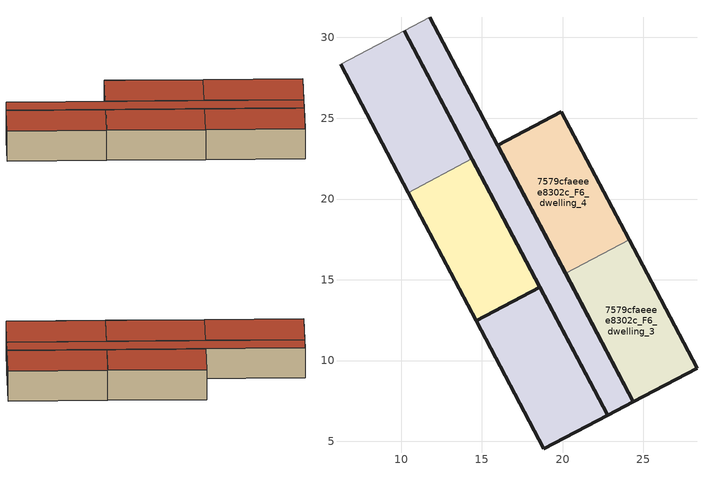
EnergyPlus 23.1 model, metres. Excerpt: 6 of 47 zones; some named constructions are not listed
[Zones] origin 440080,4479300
7579cfaeeee8302c_F6_dwelling_0
 floor outside (EU_floor_Construction): 18.58,14.55 22.78,6.61 18.84,4.53 14.64,12.46 z18
 floor to 7579cfaeeee8302c_F5_dwelling_0 (EU_floor_Construction): 11.78,31.27 24.37,7.45 22.78,6.61 18.58,14.55 10.19,30.42 z18
 wall outside (EU_wall_Construction): 14.64,12.46 18.84,4.53 22.78,6.61 18.58,14.55 14.64,12.46 z18:21
 roof outside (EU_roof_Construction): 24.37,7.45 11.78,31.27 10.19,30.42 18.58,14.55 22.78,6.61 z21; 22.78,6.61 18.58,14.55 14.64,12.46 18.84,4.53 z21
7579cfaeeee8302c_F6_dwelling_1
 floor to 7579cfaeeee8302c_F5_dwelling_1 (EU_floor_Construction): 14.38,22.49 18.58,14.55 14.64,12.46 10.44,20.4 z18; 11.78,31.27 24.37,7.45 22.78,6.61 18.58,14.55 14.38,22.49 10.19,30.42 z18
 wall outside (EU_wall_Construction): 10.44,20.4 14.64,12.46 18.58,14.55 14.38,22.49 z18:21
 wall to 7579cfaeeee8302c_F6_dwelling_2 (EU_wall_Construction): 14.38,22.49 10.44,20.4 z18:21
 roof outside (EU_roof_Construction): 24.37,7.45 11.78,31.27 10.19,30.42 14.38,22.49 18.58,14.55 22.78,6.61 z21; 18.58,14.55 14.38,22.49 10.44,20.4 14.64,12.46 z21
7579cfaeeee8302c_F6_dwelling_2
 floor to 7579cfaeeee8302c_F5_dwelling_2 (EU_floor_Construction): 10.19,30.42 14.38,22.49 10.44,20.4 6.25,28.34 z18; 11.78,31.27 24.37,7.45 22.78,6.61 14.38,22.49 10.19,30.42 z18
 wall outside (EU_wall_Construction): 6.25,28.34 10.44,20.4 / 14.38,22.49 10.19,30.42 z18:21
 wall adiabatic (EU_wall_Construction): 10.19,30.42 6.25,28.34 z18:21
 roof outside (EU_roof_Construction): 24.37,7.45 11.78,31.27 10.19,30.42 14.38,22.49 22.78,6.61 z21; 14.38,22.49 10.19,30.42 6.25,28.34 10.44,20.4 z21
7579cfaeeee8302c_F6_dwelling_3
 floor to 7579cfaeeee8302c_F5_dwelling_3 (EU_floor_Construction): 24.12,17.48 28.31,9.54 24.37,7.45 20.17,15.39 z18
 wall outside (EU_wall_Construction): 20.17,15.39 24.37,7.45 28.31,9.54 24.12,17.48 z18:21
 wall to 7579cfaeeee8302c_F6_dwelling_4 (EU_wall_Construction): 24.12,17.48 20.17,15.39 z18:21
 roof outside (EU_roof_Construction): 28.31,9.54 24.12,17.48 20.17,15.39 24.37,7.45 z21
7579cfaeeee8302c_F6_dwelling_4
 floor to 7579cfaeeee8302c_F5_dwelling_4 (EU_floor_Construction): 19.92,25.41 24.12,17.48 20.17,15.39 15.98,23.33 z18
 wall outside (EU_wall_Construction): 24.12,17.48 19.92,25.41 15.98,23.33 20.17,15.39 z18:21
 roof outside (EU_roof_Construction): 24.12,17.48 19.92,25.41 15.98,23.33 20.17,15.39 z21
7579cfaeeee8302c_F6_circulation
 floor outside (EU_floor_Construction): 14.38,22.49 18.58,14.55 14.64,12.46 10.44,20.4 z18; 10.19,30.42 14.38,22.49 10.44,20.4 6.25,28.34 z18
 floor to 7579cfaeeee8302c_F5_circulation (EU_floor_Construction): 18.58,14.55 22.78,6.61 18.84,4.53 14.64,12.46 z18; 11.78,31.27 24.37,7.45 22.78,6.61 18.58,14.55 14.38,22.49 10.19,30.42 z18
 wall outside (EU_wall_Construction): 10.19,30.42 22.78,6.61 24.37,7.45 11.78,31.27 z18:21
 wall adiabatic (EU_wall_Construction): 11.78,31.27 10.19,30.42 z18:21
 roof outside (EU_roof_Construction): 24.37,7.45 11.78,31.27 10.19,30.42 14.38,22.49 18.58,14.55 22.78,6.61 z21; 22.78,6.61 18.58,14.55 14.64,12.46 18.84,4.53 z21; 18.58,14.55 14.38,22.49 10.44,20.4 14.64,12.46 z21; 14.38,22.49 10.19,30.42 6.25,28.34 10.44,20.4 z21
[HVACTEMPLATE:THERMOSTAT] Constant Heating Setpoint=20; Constant Cooling Setpoint=50
EU_HeatOnly_7579cfaeeee8302c_F0_dwelling_0; EU_HeatOnly_7579cfaeeee8302c_F0_dwelling_1; EU_HeatOnly_7579cfaeeee8302c_F0_dwelling_2; EU_HeatOnly_7579cfaeeee8302c_F0_dwelling_3; EU_HeatOnly_7579cfaeeee8302c_F0_dwelling_4; EU_HeatOnly_7579cfaeeee8302c_F0_dwelling_5; EU_HeatOnly_7579cfaeeee8302c_F1_dwelling_0; EU_HeatOnly_7579cfaeeee8302c_F1_dwelling_1; EU_HeatOnly_7579cfaeeee8302c_F1_dwelling_2; EU_HeatOnly_7579cfaeeee8302c_F1_dwelling_3; EU_HeatOnly_7579cfaeeee8302c_F1_dwelling_4; EU_HeatOnly_7579cfaeeee8302c_F1_dwelling_5; EU_HeatOnly_7579cfaeeee8302c_F2_dwelling_0; EU_HeatOnly_7579cfaeeee8302c_F2_dwelling_1; EU_HeatOnly_7579cfaeeee8302c_F2_dwelling_2; EU_HeatOnly_7579cfaeeee8302c_F2_dwelling_3; EU_HeatOnly_7579cfaeeee8302c_F2_dwelling_4; EU_HeatOnly_7579cfaeeee8302c_F2_dwelling_5; EU_HeatOnly_7579cfaeeee8302c_F3_dwelling_0; EU_HeatOnly_7579cfaeeee8302c_F3_dwelling_1; EU_HeatOnly_7579cfaeeee8302c_F3_dwelling_2; EU_HeatOnly_7579cfaeeee8302c_F3_dwelling_3; EU_HeatOnly_7579cfaeeee8302c_F3_dwelling_4; EU_HeatOnly_7579cfaeeee8302c_F3_dwelling_5; EU_HeatOnly_7579cfaeeee8302c_F4_dwelling_0; EU_HeatOnly_7579cfaeeee8302c_F4_dwelling_1; EU_HeatOnly_7579cfaeeee8302c_F4_dwelling_2; EU_HeatOnly_7579cfaeeee8302c_F4_dwelling_3; EU_HeatOnly_7579cfaeeee8302c_F4_dwelling_4; EU_HeatOnly_7579cfaeeee8302c_F4_dwelling_5; EU_HeatOnly_7579cfaeeee8302c_F5_dwelling_0; EU_HeatOnly_7579cfaeeee8302c_F5_dwelling_1; EU_HeatOnly_7579cfaeeee8302c_F5_dwelling_2; EU_HeatOnly_7579cfaeeee8302c_F5_dwelling_3; EU_HeatOnly_7579cfaeeee8302c_F5_dwelling_4; EU_HeatOnly_7579cfaeeee8302c_F6_dwelling_0; EU_HeatOnly_7579cfaeeee8302c_F6_dwelling_1; EU_HeatOnly_7579cfaeeee8302c_F6_dwelling_2; EU_HeatOnly_7579cfaeeee8302c_F6_dwelling_3; EU_HeatOnly_7579cfaeeee8302c_F6_dwelling_4
[SCHEDULE:CONSTANT]
Name | Hourly Value
EU_AlwaysOn | 1
EU_CoolingOff | 0
[SCHEDULE:FILE] Column Number=1; Rows to Skip at Top=0; Number of Hours of Data=8760; Column Separator=Comma; Interpolate to Timestep=No; Minutes per Item=60; Adjust Schedule for Daylight Savings=Yes
Name | File
EU_Step8_GainSchedule_7579cfaeeee8302c_F3_dwelling_1_f000 | ../../schedules/7579cfaeeee8302c/7579cfaeeee8302c_F3_dwelling_1_f000_gain.csv
EU_Step8_GainSchedule_7579cfaeeee8302c_F3_dwelling_2_f000 | ../../schedules/7579cfaeeee8302c/7579cfaeeee8302c_F3_dwelling_2_f000_gain.csv
EU_Step8_GainSchedule_7579cfaeeee8302c_F3_dwelling_3_f000 | ../../schedules/7579cfaeeee8302c/7579cfaeeee8302c_F3_dwelling_3_f000_gain.csv
EU_Step8_GainSchedule_7579cfaeeee8302c_F3_dwelling_4_f000 | ../../schedules/7579cfaeeee8302c/7579cfaeeee8302c_F3_dwelling_4_f000_gain.csv
EU_Step8_GainSchedule_7579cfaeeee8302c_F3_dwelling_5_f000 | ../../schedules/7579cfaeeee8302c/7579cfaeeee8302c_F3_dwelling_5_f000_gain.csv
EU_Step8_GainSchedule_7579cfaeeee8302c_F4_dwelling_0_f000 | ../../schedules/7579cfaeeee8302c/7579cfaeeee8302c_F4_dwelling_0_f000_gain.csv
EU_Step8_GainSchedule_7579cfaeeee8302c_F4_dwelling_1_f000 | ../../schedules/7579cfaeeee8302c/7579cfaeeee8302c_F4_dwelling_1_f000_gain.csv
EU_Step8_GainSchedule_7579cfaeeee8302c_F4_dwelling_2_f000 | ../../schedules/7579cfaeeee8302c/7579cfaeeee8302c_F4_dwelling_2_f000_gain.csv
EU_Step8_GainSchedule_7579cfaeeee8302c_F4_dwelling_3_f000 | ../../schedules/7579cfaeeee8302c/7579cfaeeee8302c_F4_dwelling_3_f000_gain.csv
EU_Step8_GainSchedule_7579cfaeeee8302c_F4_dwelling_4_f000 | ../../schedules/7579cfaeeee8302c/7579cfaeeee8302c_F4_dwelling_4_f000_gain.csv
EU_Step8_GainSchedule_7579cfaeeee8302c_F4_dwelling_5_f000 | ../../schedules/7579cfaeeee8302c/7579cfaeeee8302c_F4_dwelling_5_f000_gain.csv
EU_Step8_GainSchedule_7579cfaeeee8302c_F5_dwelling_0_f000 | ../../schedules/7579cfaeeee8302c/7579cfaeeee8302c_F5_dwelling_0_f000_gain.csv
EU_Step8_GainSchedule_7579cfaeeee8302c_F5_dwelling_1_f000 | ../../schedules/7579cfaeeee8302c/7579cfaeeee8302c_F5_dwelling_1_f000_gain.csv
EU_Step8_GainSchedule_7579cfaeeee8302c_F5_dwelling_2_f000 | ../../schedules/7579cfaeeee8302c/7579cfaeeee8302c_F5_dwelling_2_f000_gain.csv
EU_Step8_GainSchedule_7579cfaeeee8302c_F5_dwelling_3_f000 | ../../schedules/7579cfaeeee8302c/7579cfaeeee8302c_F5_dwelling_3_f000_gain.csv
EU_Step8_GainSchedule_7579cfaeeee8302c_F5_dwelling_4_f000 | ../../schedules/7579cfaeeee8302c/7579cfaeeee8302c_F5_dwelling_4_f000_gain.csv
EU_Step8_GainSchedule_7579cfaeeee8302c_F6_dwelling_0_f000 | ../../schedules/7579cfaeeee8302c/7579cfaeeee8302c_F6_dwelling_0_f000_gain.csv
EU_Step8_GainSchedule_7579cfaeeee8302c_F6_dwelling_1_f000 | ../../schedules/7579cfaeeee8302c/7579cfaeeee8302c_F6_dwelling_1_f000_gain.csv
EU_Step8_GainSchedule_7579cfaeeee8302c_F6_dwelling_2_f000 | ../../schedules/7579cfaeeee8302c/7579cfaeeee8302c_F6_dwelling_2_f000_gain.csv
EU_Step8_GainSchedule_7579cfaeeee8302c_F6_dwelling_3_f000 | ../../schedules/7579cfaeeee8302c/7579cfaeeee8302c_F6_dwelling_3_f000_gain.csv
EU_Step8_GainSchedule_7579cfaeeee8302c_F6_dwelling_4_f000 | ../../schedules/7579cfaeeee8302c/7579cfaeeee8302c_F6_dwelling_4_f000_gain.csv
